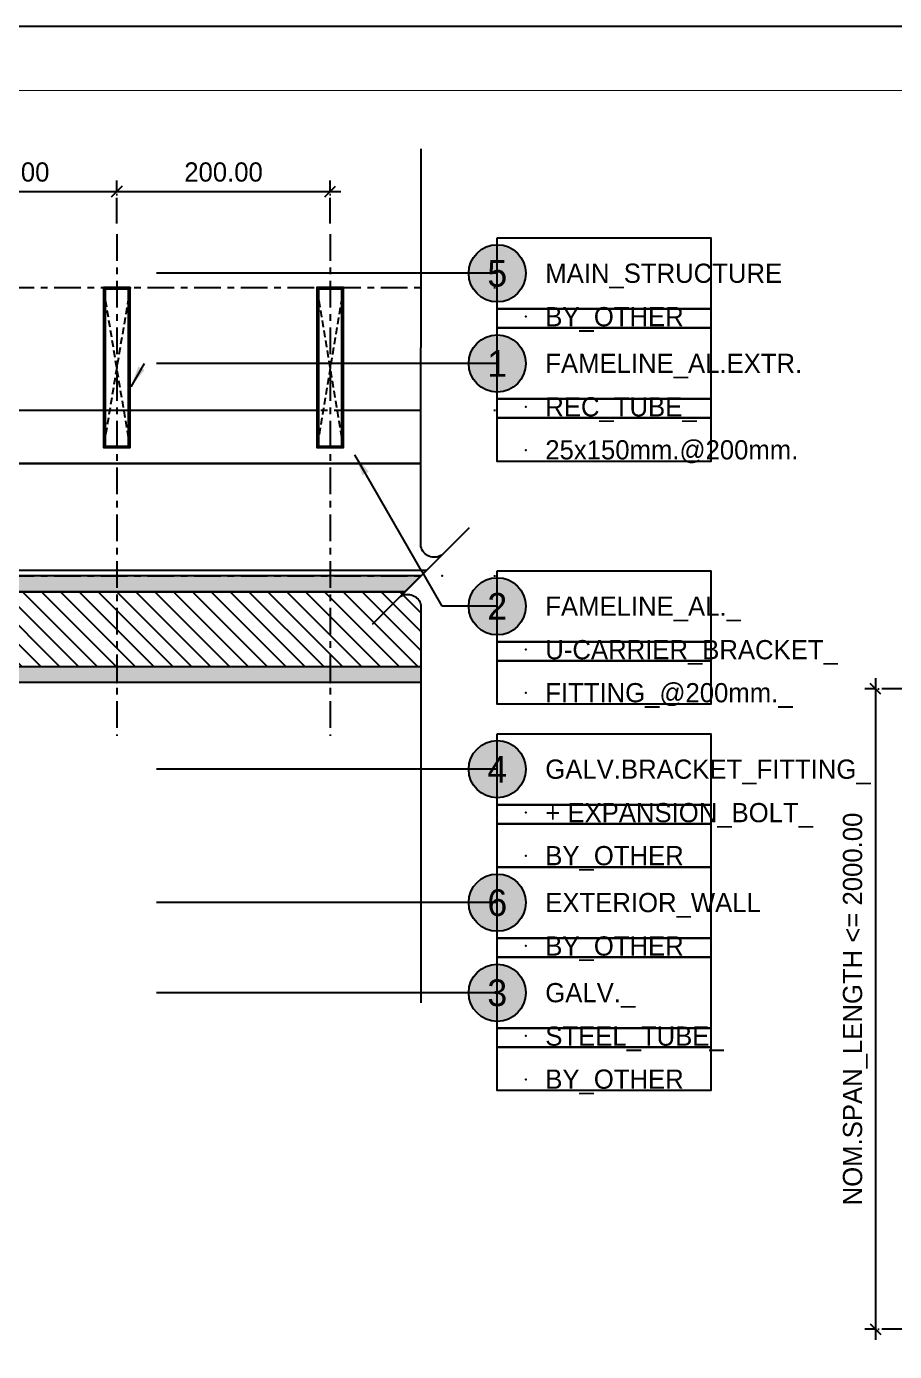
# Model space of a CAD drawing. Header units: millimetres. Extents: x -244126 to 368105, y -173968 to 259060.
# Drawn here: x 154522 to 155335, y 111703 to 112944 of the extents above; entities that cross this region are included whole.
import ezdxf
from ezdxf.enums import TextEntityAlignment as Align

# ---------------------------------------------------------------- set-up
doc = ezdxf.new("R2010")
doc.units = ezdxf.units.MM
doc.header["$MEASUREMENT"] = 0
for name, pattern in [('ACAD_ISO04W100', [30, 24, -3, 0, -3]), ('CENTER', [2, 1.25, -0.25, 0.25, -0.25]), ('HIDDEN', [9.525, 6.35, -3.175]), ('TA_GL_025.00000', [68.75, 25, -6.25, 6.25, -6.25, 25]), ('TA_HL_003.00000', [19.5, 10.65, -8.85]), ('TA_HL_009.00000', [58.5, 31.95, -26.55])]:
    doc.linetypes.add(name, pattern=pattern)
for name, color, linetype in [('000 - GRID', 8, 'CENTER'), ('000 - H A T C H', 8, 'Continuous'), ('000 - H I D D E N', 7, 'Continuous'), ('000 - SYMBOL CON', 1, 'Continuous'), ('000 - T E X T', 4, 'Continuous'), ('000 - TITLEBLOCK', 4, 'Continuous'), ('000 - WIPEOUT', 250, 'Continuous'), ('001 - ASCESSORIES', 1, 'Continuous'), ('002 - STRUCTURAL STEEL', 4, 'Continuous'), ('A04_TUBE SERIES', 7, 'Continuous')]:
    doc.layers.add(name, color=color, linetype=linetype)
doc.styles.add('BROWALLIA', font='BrowalliaUPC.ttf')
doc.styles.add('Cetury Gothic', font='GOTHIC.TTF')
doc.styles.add('CORDIA', font='cordia.shx')
doc.styles.add('TA', font='Cordia New.ttf', dxfattribs={"height": 4.5})
doc.dimstyles.new('DIM E-E', dxfattribs={"dimscale": 2, "dimtxt": 0.18, "dimasz": 0.1, "dimexe": 0.1, "dimexo": 0.1, "dimgap": 0.09, "dimtad": 1, "dimtoh": 1, "dimzin": 0, "dimdsep": 46, "dimtxsty": 'CORDIA', "dimblk": 'OBLIQUE', "dimcen": 0.1, "dimdle": 0.1, "dimclrd": 40, "dimclre": 140, "dimclrt": 3, "dimadec": 0, "dimazin": 0, "dimtfac": 1, "dimtix": 1, "dimtmove": 2, "dimatfit": 3, "dimfxl": 1, "dimtolj": 1, "dimtzin": 0, "dimarcsym": 0})
pattern_1 = [(37.5, (350, 0), (-0.125987, 3.853648), [0, -3.04, 0, -3.4, 0, -3.25]), (7.5, (350, 0), (3.53955, 5.64429), [0, -1.64, 0, -2.74, 0, -1.05]), (327.5, (347.54, 0), (6.228284, 0.011318), [0, -1, 0, -3.6, 0, -4.7]), (317.5, (347.54, 0), (6.01225, 1.75535), [0, -0.5, 0, -2.36, 0, -2.7])]

# ---------------------------------------------------------------- blocks, each defined once
blk = doc.blocks.new('A$Cfd196da9')
at = {"color": 0, "linetype": 'ByBlock', "const_width": 0.1}
blk.add_lwpolyline([(-143.5, -98), (96.5, -98), (96.5, 99), (-143.5, 99)], close=True, dxfattribs=at)
blk = doc.blocks.new('*U3207')
at = {"layer": '000 - TITLEBLOCK', "color": 250}
blk.add_lwpolyline([(0, 0), (2970, 0), (2970, 2100), (0, 2100)], close=True, dxfattribs=at)
at = {"layer": '000 - T E X T', "color": 3, "xscale": 10, "yscale": 10, "zscale": 10}
blk.add_blockref('A$Cfd196da9', (1485, 1050), dxfattribs=at)
at = {"color": 4, "style": 'TA'}
blk.add_attdef('PAPER_SIZE', text='', height=12.5, dxfattribs=at).set_placement((2843, 49.9), align=Align.MIDDLE_RIGHT)
blk.add_attdef('SCALE_SIZE', text='', height=12.5, dxfattribs=at).set_placement((2867.6, 50.1), align=Align.MIDDLE_LEFT)
at = {"layer": '000 - T E X T', "color": 250, "style": 'TA'}
for tag, height, p in [('SUPERLINK', 10, (86.3, 2078.8)), ('NAMEFILE', 10, (86.3, 2058.8)), ('SC', 200, (16.8, 1876.1))]:
    blk.add_attdef(tag, text='', height=height, dxfattribs=at).set_placement(p, align=Align.MIDDLE_LEFT)
at = {"layer": '000 - T E X T', "color": 4, "style": 'TA'}
for tag, height, p in [('PRELIM_NAME_JOB_1', 10, (2623.3, 1651)), ('PRELIM_NAME_JOB_2', 10, (2623.3, 1629.1)), ('PRELIM_NAME_PROJECT_1', 15, (2474, 1546.6)), ('PRELIM_NAME_PROJECT_2', 15, (2474, 1509.6)), ('PRELIM_NAME_PROJECT_3', 15, (2474, 1472.6)), ('PRELIM_NAME_TITLE_3', 12, (2477.5, 369.9)), ('DRAWING_NO1', 12, (2473.1, 164.6)), ('DRAWING_NO2', 12, (2473.1, 124.6)), ('PRELIM_NAME_TITLE_1', 1.2, (247.8, 43.7)), ('PRELIM_NAME_TITLE_2', 1.2, (247.8, 40.3))]:
    blk.add_attdef(tag, text='', height=height, dxfattribs=at).set_placement(p, align=Align.MIDDLE_LEFT)
at = {"layer": '000 - T E X T', "color": 4, "style": 'Cetury Gothic'}
for tag, p in [('SHEET_NO.', (2807.9, 170)), ('TOTAL_SHEET_NO.', (2804.8, 88.2))]:
    blk.add_attdef(tag, text='', height=18, dxfattribs=at).set_placement(p, align=Align.CENTER)
at = {"layer": '000 - T E X T', "color": 4, "style": 'TA'}
blk.add_attdef('NAME_REMARK', (276.4, 86.5), '', height=20, dxfattribs=at)
blk = doc.blocks.new('*U3180')
at = {"layer": '000 - H A T C H'}
h = blk.add_hatch(dxfattribs=at)
h.set_pattern_fill('AR-SAND', color=8, scale=2)
h.set_pattern_definition(pattern_1)
h.paths.add_polyline_path([(600, 50), (0, 50), (0, 35), (600, 35)])
h = blk.add_hatch(dxfattribs=at)
h.set_pattern_fill('ANSI31', color=8, scale=100)
h.set_pattern_definition([(45, (45181.47, -54237.901), (-8.8388348, 8.8388348), [])])
h.paths.add_polyline_path([(600, -35), (0, -35), (0, 35), (600, 35)])
h = blk.add_hatch(dxfattribs=at)
h.set_pattern_fill('AR-SAND', color=8, scale=2)
h.set_pattern_definition(pattern_1)
h.paths.add_polyline_path([(0, -35), (600, -35), (600, -50), (0, -50)])
at = {"color": 3}
for points in [[(600, 50), (0, 50), (0, 35), (600, 35)], [(0, -35), (600, -35), (600, -50), (0, -50)]]:
    blk.add_lwpolyline(points, close=True, dxfattribs=at)
at = {"color": 2}
blk.add_lwpolyline([(600, -35), (0, -35), (0, 35), (600, 35)], close=True, dxfattribs=at)
blk = doc.blocks.new('*U3185')
at = {"layer": '001 - ASCESSORIES', "color": 0, "linetype": 'ByBlock'}
for p, q in [((-400, 0), (-200, 0)), ((-400, -50), (-400, 0)), ((-200, 0), (0, 0)), ((0, 0), (200, 0)), ((200, 0), (400, 0)), ((400, -50), (400, 0)), ((-282.1, -50), (-282.1, -15)), ((-82.1, -50), (-82.1, -15)), ((117.9, -50), (117.9, -15)), ((317.9, -50), (317.9, -15)), ((-307.1, -50), (-400, -50)), ((-200, -50), (-282.1, -50)), ((-107.1, -50), (-200, -50)), ((0, -50), (-82.1, -50)), ((92.9, -50), (0, -50)), ((200, -50), (117.9, -50)), ((292.9, -50), (200, -50)), ((400, -50), (317.9, -50))]:
    blk.add_line(p, q, dxfattribs=at)
for points in [[(-282.1, -15), (-307.1, -15), (-307.1, -50)], [(-82.1, -15), (-107.1, -15), (-107.1, -50)], [(117.9, -15), (92.9, -15), (92.9, -50)], [(317.9, -15), (292.9, -15), (292.9, -50)]]:
    blk.add_lwpolyline(points, dxfattribs=at)
blk = doc.blocks.new('*U3182')
at = {"color": 0}
blk.add_wipeout([(0, 100), (650, 100), (650, 0), (0, 0)], dxfattribs=at).dxf.layer = '000 - WIPEOUT'
at = {"layer": '002 - STRUCTURAL STEEL', "color": 0, "linetype": 'ByBlock'}
blk.add_lwpolyline([(0, 100), (650, 100), (650, 0), (0, 0)], close=True, dxfattribs=at)
blk = doc.blocks.new('*U3142')
at = {"color": 250}
blk.add_wipeout([(12.5, 0), (12.5, 150), (-12.5, 150), (-12.5, 0)], dxfattribs=at).dxf.layer = '000 - WIPEOUT'
at = {"layer": '000 - H I D D E N', "color": 8, "linetype": 'HIDDEN'}
for p, q in [((12.5, 0), (-12.5, 150)), ((12.5, 150), (-12.5, 0))]:
    blk.add_line(p, q, dxfattribs=at)
at = {"layer": '002 - STRUCTURAL STEEL', "color": 0}
blk.add_lwpolyline([(12.5, 0), (12.5, 150), (-12.5, 150), (-12.5, 0)], close=True, dxfattribs=at)
blk.add_lwpolyline([(11, 2.5), (11, 147.5, 0.414214), (10, 148.5), (-10, 148.5, 0.414214), (-11, 147.5), (-11, 2.5, 0.414214), (-10, 1.5), (10, 1.5, 0.414214)], format="xyb", close=True, dxfattribs=at)
at = {"layer": 'Defpoints', "color": 250}
blk.add_lwpolyline([(12.5, 0), (12.5, 150), (-12.5, 150), (-12.5, 0)], close=True, dxfattribs=at)
at = {"color": 250}
blk.add_wipeout([(12.5, 0), (12.5, 150), (-12.5, 150), (-12.5, 0)], dxfattribs=at).dxf.layer = '000 - WIPEOUT'
at = {"layer": '000 - H A T C H'}
h = blk.add_hatch(dxfattribs=at)
h.set_pattern_fill('ANSI32', color=256, scale=0.25)
h.set_pattern_definition([(45, (2e-14, 137.5), (-1.6838, 1.6838), []), (45, (1.1225, 137.5), (-1.6838, 1.6838), [])])
h.paths.add_polyline_path([(12.5, 0), (12.5, 150), (-12.5, 150), (-12.5, 0)])
edge = h.paths.add_edge_path(flags=16)
edge.add_line((11, 2.5), (11, 147.5))
edge.add_arc((10, 147.5), 1, 0, 90)
edge.add_line((10, 148.5), (-10, 148.5))
edge.add_arc((-10, 147.5), 1, 90, 180)
edge.add_line((-11, 147.5), (-11, 2.5))
edge.add_arc((-10, 2.5), 1, 180, 270)
edge.add_line((-10, 1.5), (10, 1.5))
edge.add_arc((10, 2.5), 1, 270, 360)
at = {"layer": '000 - H I D D E N', "color": 8, "linetype": 'HIDDEN'}
for p, q in [((12.5, 0), (-12.5, 150)), ((12.5, 150), (-12.5, 0))]:
    blk.add_line(p, q, dxfattribs=at)
at = {"layer": '002 - STRUCTURAL STEEL', "color": 0}
blk.add_lwpolyline([(12.5, 0), (12.5, 150), (-12.5, 150), (-12.5, 0)], close=True, dxfattribs=at)
blk.add_lwpolyline([(11, 2.5), (11, 147.5, 0.414214), (10, 148.5), (-10, 148.5, 0.414214), (-11, 147.5), (-11, 2.5, 0.414214), (-10, 1.5), (10, 1.5, 0.414214)], format="xyb", close=True, dxfattribs=at)
at = {"layer": 'Defpoints', "color": 250}
blk.add_lwpolyline([(12.5, 0), (12.5, 150), (-12.5, 150), (-12.5, 0)], close=True, dxfattribs=at)
blk = doc.blocks.new('*U3197')
at = {"color": 3}
blk.add_point((0, -370), dxfattribs=at)
at = {"layer": '000 - GRID', "color": 0, "linetype": 'ByBlock'}
blk.add_line((0, 50), (0, -420), dxfattribs=at)
at = {"layer": '000 - GRID', "color": 0}
blk.add_point((0, 0), dxfattribs=at)
at = {"style": 'TA', "flags": 1}
blk.add_attdef('LOCATION', (6, 6), '', height=4.5, dxfattribs=at)
blk = doc.blocks.new('*U3198')
at = {"color": 3}
blk.add_point((0, -970), dxfattribs=at)
at = {"layer": '000 - GRID', "color": 0, "linetype": 'ByBlock'}
blk.add_line((0, 50), (0, -1020), dxfattribs=at)
at = {"layer": '000 - GRID', "color": 0}
blk.add_point((0, 0), dxfattribs=at)
at = {"style": 'TA', "flags": 1}
blk.add_attdef('LOCATION', (6, 6), '', height=4.5, dxfattribs=at)
blk = doc.blocks.new('_Oblique')
at = {"color": 0, "linetype": 'ByBlock', "lineweight": -2}
blk.add_line((-0.5, -0.5), (0.5, 0.5), dxfattribs=at)
blk = doc.blocks.new('*D3209')
at = {"color": 140, "linetype": 'ACAD_ISO04W100', "lineweight": -2, "transparency": 16777216}
for p, q in [((154406.5, 112759.8), (154406.5, 112799.8)), ((154606.5, 112759.8), (154606.5, 112799.8))]:
    blk.add_line(p, q, dxfattribs=at)
at = {"color": 40, "lineweight": -2, "transparency": 16777216}
blk.add_line((154396.5, 112789.8), (154616.5, 112789.8), dxfattribs=at)
at = {"layer": 'Defpoints', "color": 0, "transparency": 16777216}
for p in [(154606.5, 112789.8), (154406.5, 112749.8), (154606.5, 112749.8)]:
    blk.add_point(p, dxfattribs=at)
at = {"color": 40, "lineweight": -2, "transparency": 16777216, "xscale": 10, "yscale": 10, "zscale": 10, "rotation": 180}
blk.add_blockref('_Oblique', (154406.5, 112789.8), dxfattribs=at)
at = {"color": 40, "lineweight": -2, "transparency": 16777216, "xscale": 10, "yscale": 10, "zscale": 10}
blk.add_blockref('_Oblique', (154606.5, 112789.8), dxfattribs=at)
at = {"color": 3, "transparency": 16777216, "insert": (154506.5, 112807.8), "char_height": 18, "attachment_point": 5, "style": 'CORDIA'}
blk.add_mtext('\\A1;200.00', dxfattribs=at)
blk = doc.blocks.new('*D3210')
at = {"color": 140, "linetype": 'ACAD_ISO04W100', "lineweight": -2, "transparency": 16777216}
for p, q in [((154606.5, 112759.8), (154606.5, 112799.8)), ((154806.5, 112759.8), (154806.5, 112799.8))]:
    blk.add_line(p, q, dxfattribs=at)
at = {"color": 40, "lineweight": -2, "transparency": 16777216}
blk.add_line((154596.5, 112789.8), (154816.5, 112789.8), dxfattribs=at)
at = {"layer": 'Defpoints', "color": 0, "transparency": 16777216}
for p in [(154806.5, 112789.8), (154606.5, 112749.8), (154806.5, 112749.8)]:
    blk.add_point(p, dxfattribs=at)
at = {"color": 40, "lineweight": -2, "transparency": 16777216, "xscale": 10, "yscale": 10, "zscale": 10, "rotation": 180}
blk.add_blockref('_Oblique', (154606.5, 112789.8), dxfattribs=at)
at = {"color": 40, "lineweight": -2, "transparency": 16777216, "xscale": 10, "yscale": 10, "zscale": 10}
blk.add_blockref('_Oblique', (154806.5, 112789.8), dxfattribs=at)
at = {"color": 3, "transparency": 16777216, "insert": (154706.5, 112807.8), "char_height": 18, "attachment_point": 5, "style": 'CORDIA'}
blk.add_mtext('\\A1;200.00', dxfattribs=at)
blk = doc.blocks.new('*U3220')
at = {"color": 3}
blk.add_wipeout([(-0.969, -0.026), (0.974, -1.969), (0.89, -1.781), (0.871, -1.576), (0.917, -1.375), (1.025, -1.2), (1.184, -1.069), (1.375, -0.994), (20, -0.994), (20, 2.406), (-19.997, 2.409), (-19.997, -0.991), (-1.37, -0.994), (-1.179, -0.921), (-1.021, -0.79), (-0.913, -0.616), (-0.866, -0.417), (-0.885, -0.213)], dxfattribs=at).dxf.layer = '000 - WIPEOUT'
at = {"color": 250}
blk.add_lwpolyline([(20, -0.994), (20, -0.994)], dxfattribs=at)
at = {"color": 3}
blk.add_point((0.003, 0.003), dxfattribs=at)
at = {"layer": '000 - SYMBOL CON', "color": 0, "extrusion": (0, 0, -1)}
blk.add_line((2.269, -3.263), (-2.269, 1.275), dxfattribs=at)
at = {"layer": '000 - SYMBOL CON', "color": 0}
for p, q in [((-1.37, -0.994), (-19.997, -0.991)), ((1.375, -0.994), (20, -0.994))]:
    blk.add_line(p, q, dxfattribs=at)
at = {"layer": '000 - SYMBOL CON', "color": 0, "extrusion": (0, 0, -1)}
for centre, radius, start, end in [((1.499, -0.374), 0.634, 146.72715, 258.27285), ((-1.507, -1.618), 0.638, 326.67996, 78.07944)]:
    blk.add_arc(centre, radius, start, end, dxfattribs=at)
blk = doc.blocks.new('*D3235')
at = {"color": 40, "lineweight": -2, "transparency": 16777216}
blk.add_line((155317.4, 112333.9), (155317.4, 111713.9), dxfattribs=at)
at = {"color": 140, "linetype": 'ACAD_ISO04W100', "lineweight": -2, "transparency": 16777216}
for p, q in [((155347.4, 112323.9), (155307.4, 112323.9)), ((155347.4, 111723.9), (155307.4, 111723.9))]:
    blk.add_line(p, q, dxfattribs=at)
at = {"layer": 'Defpoints', "color": 0, "transparency": 16777216}
for p in [(155357.4, 112323.9), (155317.4, 111723.9), (155357.4, 111723.9)]:
    blk.add_point(p, dxfattribs=at)
at = {"color": 40, "lineweight": -2, "transparency": 16777216, "xscale": 10, "yscale": 10, "zscale": 10}
for p, rotation in [((155317.4, 112323.9), 90), ((155317.4, 111723.9), 270)]:
    blk.add_blockref('_Oblique', p, dxfattribs=dict(at, rotation=rotation))
at = {"color": 3, "transparency": 16777216, "insert": (155298.6, 112023.9), "char_height": 18, "attachment_point": 5, "rotation": 90, "style": 'CORDIA'}
blk.add_mtext('\\A1;NOM.SPAN_LENGTH <= 2000.00', dxfattribs=at)
blk = doc.blocks.new('000 - ARROW FOR SYMBOL')
at = {"layer": '000 - SYMBOL CON', "color": 0, "linetype": 'HIDDEN'}
blk.add_solid([(1.29, 1.57), (0, 0), (0.71, 1.9)], dxfattribs=at)
blk = doc.blocks.new('*U3236')
h = blk.add_hatch(color=250)
h.dxf.hatch_style = 1
edge = h.paths.add_edge_path()
edge.add_arc((0, 0), 2.68, 0, 360)
for p in [(2.68, -4.05), (2.68, -8.11)]:
    blk.add_point(p)
at = {"layer": '000 - SYMBOL CON', "color": 0, "linetype": 'ByBlock'}
for points in [[(0, 0), (-33.09, 0), (-34.35, -2.19)], [(-33.09, 0), (-33.09, 0), (-34.35, -2.19)]]:
    blk.add_lwpolyline(points, dxfattribs=at)
at = {"layer": '000 - SYMBOL CON', "color": 2}
blk.add_circle((0, 0), 2.68, dxfattribs=at)
at = {"layer": 'Defpoints', "color": 250}
blk.add_line((0, -2.68), (0, 2.68), dxfattribs=at)
for points in [[(0, 3.33), (20, 3.33), (20, -3.33), (0, -3.33)], [(0, -3.33), (20, -3.33), (20, -5.11), (0, -5.11)], [(0, -5.11), (20, -5.11), (20, -9.17), (0, -9.17)]]:
    blk.add_lwpolyline(points, close=True, dxfattribs=at)
at = {"layer": '000 - SYMBOL CON', "color": 0}
blk.add_blockref('000 - ARROW FOR SYMBOL', (-34.35, -2.19), dxfattribs=at)
blk.add_blockref('000 - ARROW FOR SYMBOL', (-34.35, -2.19), dxfattribs=at)
at = {"layer": '000 - T E X T', "style": 'BROWALLIA'}
blk.add_attdef('NO.CODE', text='', height=2.5, dxfattribs=at).set_placement((0, 0), align=Align.MIDDLE_CENTER)
at = {"layer": '000 - T E X T', "style": 'TA'}
for tag, p in [('NAME1', (4.5, -0.89)), ('NAME2', (4.5, -4.96)), ('NAME3', (4.5, -8.99))]:
    blk.add_attdef(tag, p, '', height=1.8, dxfattribs=at)
blk = doc.blocks.new('*U3237')
h = blk.add_hatch(color=250)
h.dxf.hatch_style = 1
edge = h.paths.add_edge_path()
edge.add_arc((0, 0), 2.68, 0, 360)
for p in [(2.68, -4.05), (2.68, -8.11)]:
    blk.add_point(p)
at = {"layer": '000 - SYMBOL CON', "color": 0, "linetype": 'ByBlock'}
for points in [[(0, 0), (-5.16, 0), (-13.34, 14.18)], [(-5.16, 0), (-5.16, 0), (-13.34, 14.18)]]:
    blk.add_lwpolyline(points, dxfattribs=at)
at = {"layer": '000 - SYMBOL CON', "color": 2}
blk.add_circle((0, 0), 2.68, dxfattribs=at)
at = {"layer": 'Defpoints', "color": 250}
blk.add_line((0, -2.68), (0, 2.68), dxfattribs=at)
for points in [[(0, 3.33), (20, 3.33), (20, -3.33), (0, -3.33)], [(0, -3.33), (20, -3.33), (20, -5.11), (0, -5.11)], [(0, -5.11), (20, -5.11), (20, -9.17), (0, -9.17)]]:
    blk.add_lwpolyline(points, close=True, dxfattribs=at)
at = {"layer": '000 - SYMBOL CON', "color": 0, "xscale": -1, "rotation": 180}
blk.add_blockref('000 - ARROW FOR SYMBOL', (-13.34, 14.18), dxfattribs=at)
blk.add_blockref('000 - ARROW FOR SYMBOL', (-13.34, 14.18), dxfattribs=at)
at = {"layer": '000 - T E X T', "style": 'BROWALLIA'}
blk.add_attdef('NO.CODE', text='', height=2.5, dxfattribs=at).set_placement((0, 0), align=Align.MIDDLE_CENTER)
at = {"layer": '000 - T E X T', "style": 'TA'}
for tag, p in [('NAME1', (4.5, -0.89)), ('NAME2', (4.5, -4.96)), ('NAME3', (4.5, -8.99))]:
    blk.add_attdef(tag, p, '', height=1.8, dxfattribs=at)
blk = doc.blocks.new('*U3239')
h = blk.add_hatch(color=250)
h.dxf.hatch_style = 1
edge = h.paths.add_edge_path()
edge.add_arc((0, 0), 2.68, 0, 360)
for p in [(2.68, -4.05), (2.68, -8.11)]:
    blk.add_point(p)
at = {"layer": '000 - SYMBOL CON', "color": 0, "linetype": 'ByBlock'}
for points in [[(0, 0), (-70.98, 0), (-78.3, -12.69)], [(-70.98, 0), (-70.98, 0), (-78.3, -12.69)]]:
    blk.add_lwpolyline(points, dxfattribs=at)
at = {"layer": '000 - SYMBOL CON', "color": 2}
blk.add_circle((0, 0), 2.68, dxfattribs=at)
at = {"layer": 'Defpoints', "color": 250}
blk.add_line((0, -2.68), (0, 2.68), dxfattribs=at)
for points in [[(0, 3.33), (20, 3.33), (20, -3.33), (0, -3.33)], [(0, -3.33), (20, -3.33), (20, -5.11), (0, -5.11)], [(0, -5.11), (20, -5.11), (20, -9.17), (0, -9.17)]]:
    blk.add_lwpolyline(points, close=True, dxfattribs=at)
at = {"layer": '000 - SYMBOL CON', "color": 0}
blk.add_blockref('000 - ARROW FOR SYMBOL', (-78.3, -12.69), dxfattribs=at)
blk.add_blockref('000 - ARROW FOR SYMBOL', (-78.3, -12.69), dxfattribs=at)
at = {"layer": '000 - T E X T', "style": 'BROWALLIA'}
blk.add_attdef('NO.CODE', text='', height=2.5, dxfattribs=at).set_placement((0, 0), align=Align.MIDDLE_CENTER)
at = {"layer": '000 - T E X T', "style": 'TA'}
for tag, p in [('NAME1', (4.5, -0.89)), ('NAME2', (4.5, -4.96)), ('NAME3', (4.5, -8.99))]:
    blk.add_attdef(tag, p, '', height=1.8, dxfattribs=at)
blk = doc.blocks.new('*U3240')
h = blk.add_hatch(color=250)
h.dxf.hatch_style = 1
edge = h.paths.add_edge_path()
edge.add_arc((0, 0), 2.68, 0, 360)
for p in [(2.68, -4.05), (2.68, -8.11)]:
    blk.add_point(p)
at = {"layer": '000 - SYMBOL CON', "color": 0, "linetype": 'ByBlock'}
for points in [[(0, 0), (-72.47, 0), (-79.76, 12.63)], [(-72.47, 0), (-72.47, 0), (-79.76, 12.63)]]:
    blk.add_lwpolyline(points, dxfattribs=at)
at = {"layer": '000 - SYMBOL CON', "color": 2}
blk.add_circle((0, 0), 2.68, dxfattribs=at)
at = {"layer": 'Defpoints', "color": 250}
blk.add_line((0, -2.68), (0, 2.68), dxfattribs=at)
for points in [[(0, 3.33), (20, 3.33), (20, -3.33), (0, -3.33)], [(0, -3.33), (20, -3.33), (20, -5.11), (0, -5.11)], [(0, -5.11), (20, -5.11), (20, -9.17), (0, -9.17)]]:
    blk.add_lwpolyline(points, close=True, dxfattribs=at)
at = {"layer": '000 - SYMBOL CON', "color": 0, "xscale": -1, "rotation": 180}
blk.add_blockref('000 - ARROW FOR SYMBOL', (-79.76, 12.63), dxfattribs=at)
blk.add_blockref('000 - ARROW FOR SYMBOL', (-79.76, 12.63), dxfattribs=at)
at = {"layer": '000 - T E X T', "style": 'BROWALLIA'}
blk.add_attdef('NO.CODE', text='', height=2.5, dxfattribs=at).set_placement((0, 0), align=Align.MIDDLE_CENTER)
at = {"layer": '000 - T E X T', "style": 'TA'}
for tag, p in [('NAME1', (4.5, -0.89)), ('NAME2', (4.5, -4.96)), ('NAME3', (4.5, -8.99))]:
    blk.add_attdef(tag, p, '', height=1.8, dxfattribs=at)
blk = doc.blocks.new('*U3238')
h = blk.add_hatch(color=250)
h.dxf.hatch_style = 1
edge = h.paths.add_edge_path()
edge.add_arc((0, 0), 2.68, 0, 360)
blk.add_point((2.68, -4.05))
at = {"layer": '000 - SYMBOL CON', "color": 0, "linetype": 'ByBlock'}
for points in [[(0, 0), (-62.37, 0), (-65, -4.55)], [(-62.37, 0), (-62.37, 0), (-65, -4.55)]]:
    blk.add_lwpolyline(points, dxfattribs=at)
at = {"layer": '000 - SYMBOL CON', "color": 2}
blk.add_circle((0, 0), 2.68, dxfattribs=at)
at = {"layer": 'Defpoints', "color": 250}
blk.add_line((0, -2.68), (0, 2.68), dxfattribs=at)
for points in [[(0, 3.33), (20, 3.33), (20, -3.33), (0, -3.33)], [(0, -3.33), (20, -3.33), (20, -5.11), (0, -5.11)]]:
    blk.add_lwpolyline(points, close=True, dxfattribs=at)
at = {"layer": '000 - SYMBOL CON', "color": 0}
blk.add_blockref('000 - ARROW FOR SYMBOL', (-65, -4.55), dxfattribs=at)
blk.add_blockref('000 - ARROW FOR SYMBOL', (-65, -4.55), dxfattribs=at)
at = {"layer": '000 - T E X T', "style": 'BROWALLIA'}
blk.add_attdef('NO.CODE', text='', height=2.5, dxfattribs=at).set_placement((0, 0), align=Align.MIDDLE_CENTER)
at = {"layer": '000 - T E X T', "style": 'TA'}
for tag, p in [('NAME1', (4.5, -0.89)), ('NAME2', (4.5, -4.96))]:
    blk.add_attdef(tag, p, '', height=1.8, dxfattribs=at)
blk = doc.blocks.new('*U3241')
h = blk.add_hatch(color=250)
h.dxf.hatch_style = 1
edge = h.paths.add_edge_path()
edge.add_arc((0, 0), 2.68, 0, 360)
blk.add_point((2.68, -4.05))
at = {"layer": '000 - SYMBOL CON', "color": 0, "linetype": 'ByBlock'}
for points in [[(0, 0), (-45.4, 0), (-65.1, -34.13)], [(-45.4, 0), (-45.4, 0), (-65.1, -34.13)]]:
    blk.add_lwpolyline(points, dxfattribs=at)
at = {"layer": '000 - SYMBOL CON', "color": 2}
blk.add_circle((0, 0), 2.68, dxfattribs=at)
at = {"layer": 'Defpoints', "color": 250}
blk.add_line((0, -2.68), (0, 2.68), dxfattribs=at)
for points in [[(0, 3.33), (20, 3.33), (20, -3.33), (0, -3.33)], [(0, -3.33), (20, -3.33), (20, -5.11), (0, -5.11)]]:
    blk.add_lwpolyline(points, close=True, dxfattribs=at)
at = {"layer": '000 - SYMBOL CON', "color": 0}
blk.add_blockref('000 - ARROW FOR SYMBOL', (-65.1, -34.13), dxfattribs=at)
blk.add_blockref('000 - ARROW FOR SYMBOL', (-65.1, -34.13), dxfattribs=at)
at = {"layer": '000 - T E X T', "style": 'BROWALLIA'}
blk.add_attdef('NO.CODE', text='', height=2.5, dxfattribs=at).set_placement((0, 0), align=Align.MIDDLE_CENTER)
at = {"layer": '000 - T E X T', "style": 'TA'}
for tag, p in [('NAME1', (4.5, -0.89)), ('NAME2', (4.5, -4.96))]:
    blk.add_attdef(tag, p, '', height=1.8, dxfattribs=at)

msp = doc.modelspace()

# ---------------------------------------------------------------- hatches: boundary and pattern name
at = {"layer": '000 - H A T C H', "transparency": 33554687}
h = msp.add_hatch(dxfattribs=at)
h.set_pattern_fill('DASH', color=8, scale=50, angle=45)
h.set_pattern_definition([(45, (-1429.234, -1914.6786), (0, 8.83883476), [6.25, -6.25])])
h.paths.add_polyline_path([(154261.45572, 112434.7517), (154911.45572, 112434.7517), (154911.45572, 112534.7517), (154261.45572, 112534.7517)])

# ---------------------------------------------------------------- dimensions: what is measured, and where the dimension line sits
at = {"color": 3}
for base, p1, p2, picture, middle in [((154606.45572, 112789.7517), (154406.45572, 112749.7517), (154606.45572, 112749.7517), '*D3209', (154506.45572, 112807.7517)), ((154806.45572, 112789.7517), (154606.45572, 112749.7517), (154806.45572, 112749.7517), '*D3210', (154706.45572, 112807.7517))]:
    dim = msp.add_linear_dim(base=base, p1=p1, p2=p2, dimstyle='DIM E-E', override={"dimscale": 100}, dxfattribs=at)
    dim.commit()
    dim.dimension.update_dxf_attribs({"geometry": picture, "text_midpoint": middle})
dim = msp.add_linear_dim(base=(155317.44178, 111723.92491), p1=(155357.44178, 112323.92491), p2=(155357.44178, 111723.92491), angle=90, text='NOM.SPAN_LENGTH <= 2000.00', dimstyle='DIM E-E', override={"dimscale": 100}, dxfattribs=at)
dim.commit()
dim.dimension.update_dxf_attribs({"geometry": '*D3235', "text_midpoint": (155298.58464, 112023.92491)})

# ---------------------------------------------------------------- next in the draw order: block references
msp.add_blockref('*U3182', (154261.45572, 112434.7517), dxfattribs=at)

# ---------------------------------------------------------------- next in the draw order: block references
at = {"color": 2, "linetype": 'TA_HL_003.00000'}
msp.add_blockref('*U3207', (153708.263, 110844.20227), dxfattribs=at)
at = {"color": 2, "rotation": 180}
msp.add_blockref('*U3185', (154511.88465, 112534.7517), dxfattribs=at)
at = {"color": 4, "xscale": -1, "rotation": 180}
msp.add_blockref('*U3180', (154311.45572, 112379.7517), dxfattribs=at)
at = {"layer": '000 - GRID', "linetype": 'TA_GL_025.00000', "rotation": 90}
msp.add_blockref('*U3198', (153941.45572, 112429.7517), dxfattribs=at)

# ---------------------------------------------------------------- next in the draw order: block references
at = {"layer": 'A04_TUBE SERIES', "color": 3}
for p in [(154606.45572, 112549.7517), (154806.45572, 112549.7517)]:
    msp.add_blockref('*U3142', p, dxfattribs=at)

# ---------------------------------------------------------------- next in the draw order: block references
at = {"layer": '000 - GRID', "linetype": 'TA_GL_025.00000'}
for p in [(154606.45572, 112699.7517), (154806.45572, 112699.7517)]:
    msp.add_blockref('*U3197', p, dxfattribs=at)
at = {"layer": '000 - GRID', "linetype": 'TA_GL_025.00000', "rotation": 90}
for p in [(153941.45572, 112699.7517), (153941.45572, 112584.7517)]:
    msp.add_blockref('*U3198', p, dxfattribs=at)

# ---------------------------------------------------------------- next in the draw order: block references
at = {"layer": '000 - SYMBOL CON', "color": 2, "xscale": 20, "yscale": 20, "zscale": 20, "rotation": 270}
msp.add_blockref('*U3220', (154911.3982, 112429.69418), dxfattribs=at)

# ---------------------------------------------------------------- next in the draw order: block references
at = {"layer": '000 - T E X T', "color": 2, "linetype": 'TA_HL_009.00000', "ltscale": 2.5, "xscale": 10, "yscale": 10, "zscale": 10}
for name, p, values in [('*U3241', (154963.06174, 112712.99672), {'NAME1': 'MAIN_STRUCTURE', 'NAME2': 'BY_OTHER', 'NO.CODE': '5'}), ('*U3236', (154963.06174, 112628.59128), {'NAME1': 'FAMELINE_AL.EXTR.', 'NAME2': 'REC_TUBE_', 'NAME3': '25x150mm.@200mm.', 'NO.CODE': '1'}), ('*U3237', (154963.06174, 112401.08519), {'NAME1': 'FAMELINE_AL._', 'NAME2': 'U-CARRIER_BRACKET_', 'NAME3': 'FITTING_@200mm._', 'NO.CODE': '2'}), ('*U3240', (154963.06174, 112248.45297), {'NAME1': 'GALV.BRACKET_FITTING_', 'NAME2': '+ EXPANSION_BOLT_', 'NAME3': 'BY_OTHER', 'NO.CODE': '4'}), ('*U3238', (154963.06174, 112123.52028), {'NAME1': 'EXTERIOR_WALL', 'NAME2': 'BY_OTHER', 'NO.CODE': '6'}), ('*U3239', (154963.06174, 112039.11484), {'NAME1': 'GALV._', 'NAME2': 'STEEL_TUBE_', 'NAME3': 'BY_OTHER', 'NO.CODE': '3'})]:
    msp.add_blockref(name, p, dxfattribs=at).add_auto_attribs(values)

doc.saveas('drawing.dxf')
